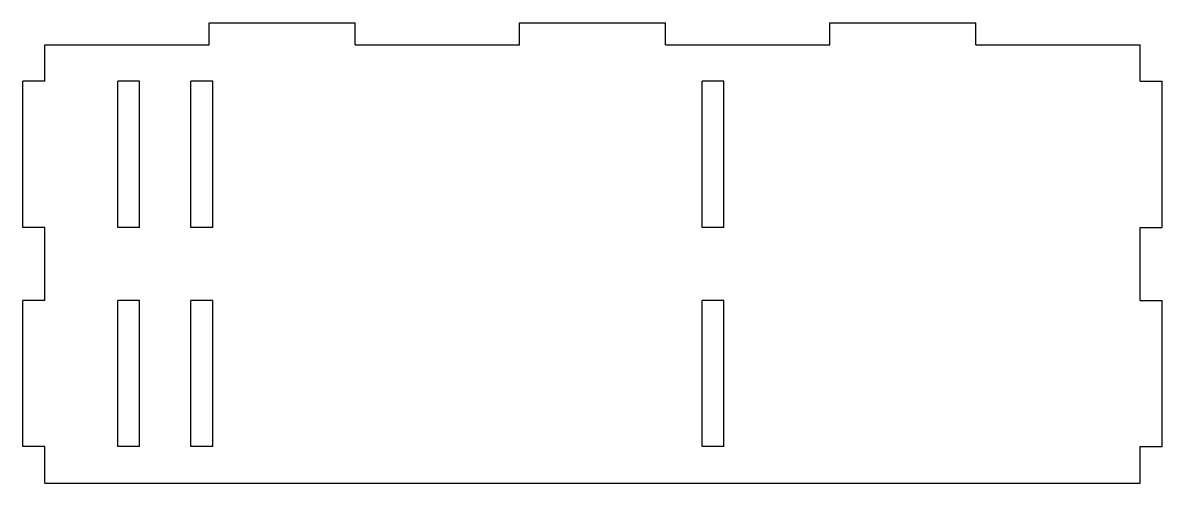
# Model space of a CAD drawing. Extents: x -78 to 78, y -63 to 0.
import ezdxf

# ---------------------------------------------------------------- set-up
doc = ezdxf.new("R2010")
doc.units = 0
doc.layers.add('VISIBLE', color=7, linetype='CONTINUOUS')

msp = doc.modelspace()

# ---------------------------------------------------------------- linework, layer by layer
at = {"layer": 'VISIBLE'}
for p, q in [((-52.5, 0), (-32.5, 0)), ((-52.5, -3), (-52.5, 0)), ((-32.5, -3), (-32.5, 0)), ((-10, 0), (10, 0)), ((-10, -3), (-10, 0)), ((10, -3), (10, 0)), ((32.5, 0), (52.5, 0)), ((32.5, -3), (32.5, 0)), ((52.5, -3), (52.5, 0)), ((-75, -3), (-52.5, -3)), ((-75, -8), (-75, -3)), ((-32.5, -3), (-10, -3)), ((10, -3), (32.5, -3)), ((52.5, -3), (75, -3)), ((75, -8), (75, -3)), ((-75, -8), (-78, -8)), ((-78, -28), (-78, -8)), ((-65, -28), (-65, -8)), ((-62, -8), (-65, -8)), ((-62, -28), (-62, -8)), ((-55, -28), (-55, -8)), ((-52, -8), (-55, -8)), ((-52, -28), (-52, -8)), ((15, -28), (15, -8)), ((18, -8), (15, -8)), ((18, -28), (18, -8)), ((75, -8), (78, -8)), ((78, -28), (78, -8)), ((-75, -28), (-78, -28)), ((-75, -38), (-75, -28)), ((-62, -28), (-65, -28)), ((-52, -28), (-55, -28)), ((18, -28), (15, -28)), ((75, -38), (75, -28)), ((75, -28), (78, -28)), ((-75, -38), (-78, -38)), ((-78, -58), (-78, -38)), ((-65, -58), (-65, -38)), ((-62, -38), (-65, -38)), ((-62, -58), (-62, -38)), ((-55, -58), (-55, -38)), ((-52, -38), (-55, -38)), ((-52, -58), (-52, -38)), ((15, -58), (15, -38)), ((18, -38), (15, -38)), ((18, -58), (18, -38)), ((75, -38), (78, -38)), ((78, -58), (78, -38)), ((-75, -58), (-78, -58)), ((-75, -63), (-75, -58)), ((-62, -58), (-65, -58)), ((-52, -58), (-55, -58)), ((18, -58), (15, -58)), ((75, -63), (75, -58)), ((75, -58), (78, -58)), ((-75, -63), (75, -63))]:
    msp.add_line(p, q, dxfattribs=at)

doc.saveas('drawing.dxf')
